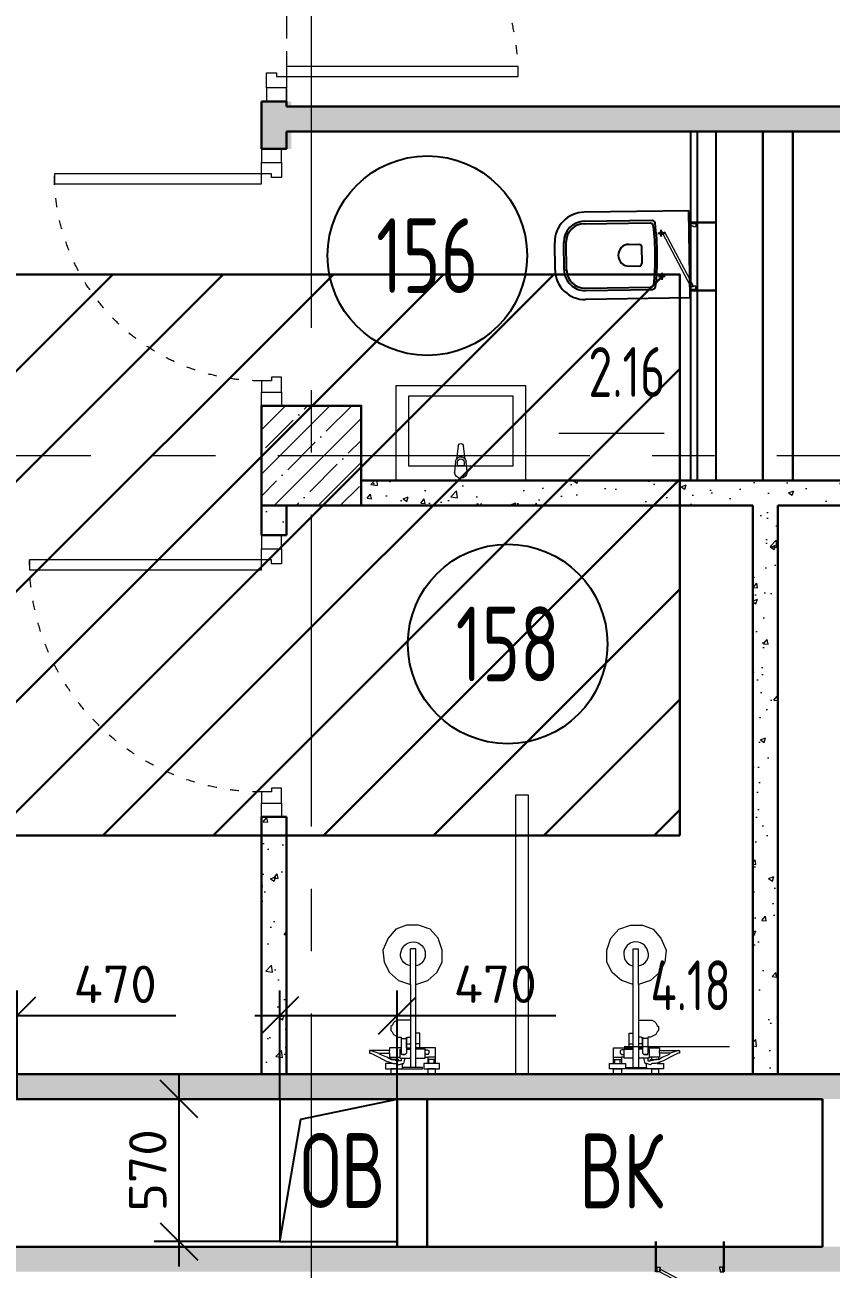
# Model space of a CAD drawing. Header units: millimetres. Extents: x -8417289 to 9420486, y 0 to 208205.
# Drawn here: x -195382 to -192150, y 121338 to 126328 of the extents above; entities that cross this region are included whole.
import ezdxf
from ezdxf import colors
from ezdxf.entities.mleader import LeaderData, LeaderLine
from ezdxf.enums import TextEntityAlignment as Align
from ezdxf.math import Vec2, Vec3

# ---------------------------------------------------------------- set-up
doc = ezdxf.new("R2010")
doc.units = ezdxf.units.MM
doc.header["$MEASUREMENT"] = 0
doc.set_wipeout_variables(frame=1)
for name, pattern in [('ACAD_ISO03W100', [30, 12, -18]), ('ADSK_Штриховая_ш2 п1', [3, 2, -1]), ('CENTER', [2, 1.25, -0.25, 0.25, -0.25])]:
    doc.linetypes.add(name, pattern=pattern)
doc.layers.get('0').update_dxf_attribs({"color": 250, "lineweight": 9})
for name, color, linetype, lineweight in [('_АР ТЕКСТ', 250, 'Continuous', 25), ('АР_Двери', 175, 'Continuous', 18), ('АР_Колонны', 250, 'Continuous', 30), ('АР_Колонны Штрих', 250, 'Continuous', 5), ('АР_Маркер экспликации', 239, 'Continuous', 13), ('АР_Номер помещения', 1, 'Continuous', 25), ('АР_Оси', 195, 'Continuous', 9), ('АР_Отметки', 250, 'Continuous', 15), ('АР_Перегородки газоблок', 165, 'Continuous', 30), ('АР_Перегородки газоблок_Штрих', 165, 'Continuous', 5), ('АР_Перегородки кирпич', 244, 'Continuous', 30), ('АР_Перегородки сантехнические', 216, 'Continuous', 9), ('АР_Помещения_площадь', 19, 'Continuous', 9), ('АР_тонкая линия', 250, 'Continuous', 0), ('Эвакуация', 7, 'Continuous', 9)]:
    doc.layers.add(name, color=color, linetype=linetype, lineweight=lineweight)
for name, color, linetype in [('АР_Отверстия', 251, 'Continuous'), ('М_проемы ОВ нч', 210, 'Continuous'), ('ТХ_сантехника', 253, 'Continuous')]:
    doc.layers.add(name, color=color, linetype=linetype)
doc.layers.add('АРМИРОВАНИЕ', color=7, linetype='Continuous', lineweight=30, true_color=0xf57a00)
doc.styles.add('ICOCPEUR', font='isocpeur.TTF')
doc.styles.add('ISOCPEUR', font='isocpeur.TTF', dxfattribs={"width": 0.7})
doc.styles.add('RomanS', font='romans.shx')
doc.styles.get("Standard").update_dxf_attribs({"font": 'isocpeur.TTF', "width": 0.7})
doc.dimstyles.new('Тимур', dxfattribs={"dimscale": 100, "dimtxt": 250, "dimasz": 1.5, "dimexe": 1, "dimexo": 0, "dimgap": 0.5, "dimtad": 1, "dimdec": 0, "dimrnd": 10, "dimzin": 12, "dimdsep": 46, "dimtxsty": 'RomanS', "dimblk1": 'OBLIQUE', "dimblk2": 'OBLIQUE', "dimsah": 1, "dimcen": 3, "dimdle": 1, "dimclrd": 256, "dimclre": 256, "dimclrt": 256, "dimadec": 0, "dimazin": 0, "dimtfac": 0.666667, "dimtdec": 0, "dimtmove": 0, "dimatfit": 3, "dimldrblk": 'OBLIQUE', "dimfxl": 1, "dimtvp": 1, "dimtolj": 1, "dimtzin": 12, "dimlwd": -1, "dimlwe": -1, "dimarcsym": 0})
pattern_1 = [(50, (-20, 0), (215.17805, -18.82564), [22.5, -247.5]), (355, (-20, 0), (-41.6254, 225.65764), [18, -198]), (100.45144, (-2.07, -1.57), (173.55265, 206.832), [19.12206, -210.34263]), (46.1842, (-20, 60), (320.1724, -49.65578), [33.75, -371.25]), (96.63564, (6.68, 55.86), (280.3986, 292.2356), [28.6831, -315.51413]), (351.18416, (-20, 60), (280.3986, 292.2356), [27, -297]), (21, (10, 45), (179.07212, -120.78567), [22.5, -247.5]), (326, (10, 45), (72.9946, 217.54501), [18, -198]), (71.45144, (24.92, 34.93), (252.06671, 96.75935), [19.12206, -210.34263]), (37.5, (-20, 0), (3.647957, 99.868156), [0, -195.6, 0, -201, 0, -198.75]), (7.5, (-20, 0), (78.92086, 118.323514), [0, -114.6, 0, -191.1, 0, -75.75]), (327.5, (-86.9, 0), (160.14673, -6.766462), [0, -75, 0, -234, 0, -310.5]), (317.5, (-116.9, 0), (174.95585, 30.031495), [0, -97.5, 0, -155.4, 0, -220.5])]
pattern_2 = [(50, (0, 0), (215.17805, -18.82564), [22.5, -247.5]), (355, (0, 0), (-41.6254, 225.65764), [18, -198]), (100.45144, (17.93, -1.57), (173.55265, 206.832), [19.12206, -210.34263]), (46.1842, (0, 60), (320.1724, -49.65578), [33.75, -371.25]), (96.63564, (26.68, 55.86), (280.3986, 292.2356), [28.6831, -315.51413]), (351.18416, (0, 60), (280.3986, 292.2356), [27, -297]), (21, (30, 45), (179.07212, -120.78567), [22.5, -247.5]), (326, (30, 45), (72.9946, 217.54501), [18, -198]), (71.45144, (44.92, 34.93), (252.06671, 96.75935), [19.12206, -210.34263]), (37.5, (0, 0), (3.647957, 99.868156), [0, -195.6, 0, -201, 0, -198.75]), (7.5, (0, 0), (78.92086, 118.323514), [0, -114.6, 0, -191.1, 0, -75.75]), (327.5, (-66.9, 0), (160.14673, -6.766462), [0, -75, 0, -234, 0, -310.5]), (317.5, (-96.9, 0), (174.95585, 30.031495), [0, -97.5, 0, -155.4, 0, -220.5])]

# ---------------------------------------------------------------- blocks, each defined once
blk = doc.blocks.new('*U972')
for points in [[(-55, -80), (-55, 0), (-115, 0), (-115, -40), (-100, -40), (-100, -80), (-55, -80)], [(0, 0), (0, -80), (-55, -80), (-55, 0), (0, 0)], [(-1130, 0), (-1130, -80), (-1075, -80), (-1075, 0), (-1130, 0)], [(-1075, -80), (-1075, 0), (-1015, 0), (-1015, -40), (-1030, -40), (-1030, -80), (-1075, -80)]]:
    blk.add_lwpolyline(points)
blk.add_lwpolyline([(-100, -80), (-100, -1010), (-140, -1010), (-140, -80)], close=True)
at = {"linetype": 'ACAD_ISO03W100', "ltscale": 3}
blk.add_arc((-100, -80), 930, 180, 270, dxfattribs=at)
blk = doc.blocks.new('*U977')
for points in [[(-55, -80), (-55, 0), (-115, 0), (-115, -40), (-100, -40), (-100, -80), (-55, -80)], [(0, 0), (0, -80), (-55, -80), (-55, 0), (0, 0)], [(-1030, 0), (-1030, -80), (-975, -80), (-975, 0), (-1030, 0)], [(-975, -80), (-975, 0), (-915, 0), (-915, -40), (-930, -40), (-930, -80), (-975, -80)]]:
    blk.add_lwpolyline(points)
blk.add_lwpolyline([(-100, -80), (-100, -910), (-140, -910), (-140, -80)], close=True)
at = {"linetype": 'ACAD_ISO03W100', "ltscale": 3}
blk.add_arc((-100, -80), 830, 180, 270, dxfattribs=at)
blk = doc.blocks.new('*U974')
for points in [[(0, 0), (0, -80), (55, -80), (55, 0), (0, 0)], [(55, -80), (55, 0), (115, 0), (115, -40), (100, -40), (100, -80), (55, -80)], [(1075, -80), (1075, 0), (1015, 0), (1015, -40), (1030, -40), (1030, -80), (1075, -80)], [(1130, 0), (1130, -80), (1075, -80), (1075, 0), (1130, 0)]]:
    blk.add_lwpolyline(points)
blk.add_lwpolyline([(100, -80), (100, -1010), (140, -1010), (140, -80)], close=True)
at = {"linetype": 'ACAD_ISO03W100', "ltscale": 3}
blk.add_arc((100, -80), 930, 270, 0, dxfattribs=at)
blk = doc.blocks.new('*U101')
at = {"layer": 'АР_Номер помещения', "color": 7}
blk.add_circle((-513.5, -1398.4), 400, dxfattribs=at)
at = {"layer": 'АР_Помещения_площадь', "color": 7}
blk.add_line((375.9, -3013.9), (-46.5, -3013.9), dxfattribs=at)
at = {"color": 7, "style": 'ISOCPEUR', "width": 0.7, "flags": 1}
blk.add_attdef('КАТЕГОРИЯ', (-499.2, -2092.2), '', height=250, dxfattribs=at)
at = {"layer": 'АР_Номер помещения', "color": 7, "style": 'ISOCPEUR', "width": 0.7}
blk.add_attdef('НОМЕР_ПОМЕЩЕНИЯ', text='', height=300, dxfattribs=at).set_placement((-513.5, -1398.4), align=Align.MIDDLE_CENTER)
at = {"layer": 'АР_Помещения_площадь', "color": 7, "lineweight": 30, "width": 0.7, "flags": 104}
blk.add_attdef('ИМЯ_ПОМЕЩЕНИЯ', text='', height=100, dxfattribs=at).set_placement((157.6, 1217.1), align=Align.MIDDLE_CENTER)
at = {"layer": 'АР_Помещения_площадь', "color": 7, "style": 'ISOCPEUR', "width": 0.7}
blk.add_attdef('ПЛОЩАДЬ_ПОМЕЩЕНИЯ', text='', height=200, dxfattribs=at).set_placement((380.8, -2767.4), align=Align.MIDDLE_RIGHT)
blk = doc.blocks.new('*U47')
at = {"layer": 'АР_Номер помещения', "color": 7}
blk.add_circle((-6996.1, -2946), 400, dxfattribs=at)
at = {"layer": 'АР_Помещения_площадь', "color": 7}
blk.add_line((-6046.8, -3659.2), (-6469.2, -3659.2), dxfattribs=at)
at = {"color": 7, "style": 'ISOCPEUR', "width": 0.7, "flags": 1}
blk.add_attdef('КАТЕГОРИЯ', (-499.2, -2092.2), '', height=250, dxfattribs=at)
at = {"layer": 'АР_Номер помещения', "color": 7, "style": 'ISOCPEUR', "width": 0.7}
blk.add_attdef('НОМЕР_ПОМЕЩЕНИЯ', text='', height=300, dxfattribs=at).set_placement((-6996.1, -2946), align=Align.MIDDLE_CENTER)
at = {"layer": 'АР_Помещения_площадь', "color": 7, "lineweight": 30, "width": 0.7, "flags": 104}
blk.add_attdef('ИМЯ_ПОМЕЩЕНИЯ', text='', height=100, dxfattribs=at).set_placement((157.6, 1217.1), align=Align.MIDDLE_CENTER)
at = {"layer": 'АР_Помещения_площадь', "color": 7, "style": 'ISOCPEUR', "width": 0.7}
blk.add_attdef('ПЛОЩАДЬ_ПОМЕЩЕНИЯ', text='', height=200, dxfattribs=at).set_placement((-6042, -3412.7), align=Align.MIDDLE_RIGHT)
blk = doc.blocks.new('унитаз поликлиники')
for p, q in [((0, 175), (0, -175)), ((0, 175), (420, 175)), ((112.4, 73.1), (112.4, 100.2)), ((420, 138.7), (149.6, 138.7)), ((420, 129), (156.8, 128.7)), ((125.6, 86.7), (99.5, 86.7)), ((494, 57.1), (494, -57.1)), ((504, 55), (504, -55)), ((540, 55), (540, -55)), ((191.9, -33.7), (191.9, 33.7)), ((242.4, 43.7), (201.9, 43.7)), ((242.4, -43.7), (201.9, -43.7)), ((125.5, -86.5), (99.4, -86.5)), ((112.3, -73), (112.3, -100.1)), ((420, -139), (147.9, -138.7)), ((420, -129), (155.2, -128.7)), ((0, -175), (420, -175))]:
    blk.add_line(p, q)
for centre, radius, start, end in [((420, 55), 120, 0, 90), ((420.5, 55.2), 83.5, 359.8619, 90.3335), ((420, 55), 74, 0, 90), ((242.4, 0), 43.7, 270, 90), ((420, -55), 120, 270, 0), ((420, -55), 84, 270, 0), ((420, -55), 74, 270, 358.4018)]:
    blk.add_arc(centre, radius, start, end)
at = {"extrusion": (0, 0, -1)}
for centre, major_axis, ratio, start_param, end_param in [((1158.1, 0), (-731, -726.4), 0.993775, 0.659849, 0.910919), ((984.1, 0), (-23.4, -941.4), 0.89728, 1.422258, 1.677847), ((149.5, 127.3), (-5.6, -10.5), 0.821373, 1.269211, 2.570669), ((154.4, 119.8), (-5.61, -7.72), 0.798093, 1.232924, 2.686723), ((112.4, 86.8), (3.55, 3.55), 1, 5.504025, 11.78721), ((201.9, -33.5), (4.12, -9.49), 0.964797, 0.42926, 1.943413), ((147.9, -127.5), (5.4, -10.4), 0.836443, 0.56114, 1.877577), ((155.2, -117.5), (5.3, -10.4), 0.842984, 0.549902, 1.8819)]:
    blk.add_ellipse(centre, major_axis=major_axis, ratio=ratio, start_param=start_param, end_param=end_param, dxfattribs=at)
for centre, major_axis, ratio, start_param, end_param in [((201.9, 33.5), (4.12, 9.49), 0.964797, 0.42926, 1.943413), ((112.3, -86.6), (3.54, -3.55), 1, 5.504025, 11.78721)]:
    blk.add_ellipse(centre, major_axis=major_axis, ratio=ratio, start_param=start_param, end_param=end_param)
blk = doc.blocks.new('Из_буфера15266')
at = {"lineweight": 0, "ltscale": 100, "transparency": 33554687}
for points in [[(-13.2, -338.7), (-60.9, -354.5), (-97.9, -386.3), (-119.1, -428.6), (-119.1, -476.2), (-103.2, -523.9), (-71.4, -560.9), (-23.8, -576.8), (23.8, -576.8), (66.1, -560.9), (97.9, -523.9), (119.1, -476.2), (113.8, -428.6), (92.6, -386.3), (55.6, -354.5), (7.9, -338.7), (7.9, -195.8), (23.8, -195.8), (34.4, -195.8), (50.3, -195.8), (60.9, -195.8), (71.4, -190.5), (76.7, -185.2), (82, -174.6), (87.3, -169.3), (87.3, -158.7), (87.3, -153.5), (82, -148.2), (82, -148.2), (76.7, -137.6), (76.7, -137.6), (66.1, -132.3), (55.6, -127), (50.3, -127), (45, -127), (45, -105.8), (45, -84.7), (92.6, -84.7), (92.6, -74.1), (166.7, -74.1), (172, -74.1), (172, -68.8), (172, -63.5), (166.7, -63.5), (156.1, -58.2), (134.9, -47.6), (108.5, -31.7), (92.6, -26.5), (92.6, -21.2), (108.5, -21.2), (108.5, 0), (39.7, 0), (39.7, -21.2), (39.7, -21.2), (39.7, -21.2), (34.4, -21.2), (34.4, -21.2), (29.1, -42.3), (7.9, -42.3), (7.9, -5.3), (39.7, -5.3), (39.7, 0), (-39.7, 0), (-39.7, -5.3), (-13.2, -5.3), (-13.2, -42.3), (-50.3, -42.3), (-50.3, -47.6), (-60.9, -47.6), (-60.9, -37), (-60.9, -37), (-60.9, -21.2), (-45, -21.2), (-45, 0), (-108.5, 0), (-108.5, -21.2), (-92.6, -21.2), (-92.6, -37), (-92.6, -37), (-92.6, -47.6), (-92.6, -47.6), (-92.6, -84.7), (-29.1, -84.7)], [(-92.6, -21.2), (-60.9, -21.2)], [(-92.6, -37), (-60.9, -37)], [(-92.6, -47.6), (-60.9, -47.6)], [(-87.3, -21.2), (-87.3, -37)], [(-66.1, -21.2), (-66.1, -37)], [(-50.3, -47.6), (-50.3, -79.4)], [(-13.2, -5.3), (7.9, -5.3)], [(-13.2, -42.3), (-13.2, -142.9)], [(7.9, -195.8), (7.9, -42.3)], [(45, -42.3), (29.1, -42.3)], [(55.6, -15.9), (39.7, -21.2)], [(50.3, -47.6), (50.3, -47.6)], [(50.3, -52.9), (50.3, -47.6)], [(50.3, -79.4), (50.3, -47.6)], [(55.6, -15.9), (55.6, -15.9)], [(60.9, -21.2), (55.6, -15.9)], [(55.6, -31.7), (55.6, -31.7)], [(76.7, -37), (55.6, -31.7)], [(92.6, -26.5), (76.7, -21.2), (60.9, -21.2)], [(60.9, -37), (66.1, -37), (82, -37), (82, -37)], [(87.3, -47.6), (60.9, -47.6)], [(66.1, -31.7), (66.1, -37)], [(87.3, -37), (76.7, -37)], [(82, -21.2), (92.6, -21.2)], [(-50.3, -79.4), (-13.2, -79.4)], [(-29.1, -84.7), (-29.1, -142.9), (-23.8, -142.9), (-23.8, -142.9), (-23.8, -142.9), (-18.5, -142.9), (-13.2, -142.9), (-13.2, -142.9), (-13.2, -338.7)], [(-29.1, -84.7), (-13.2, -84.7)], [(23.8, -79.4), (7.9, -79.4)], [(23.8, -84.7), (7.9, -84.7)], [(23.8, -63.5), (23.8, -63.5), (23.8, -63.5), (29.1, -58.2), (29.1, -58.2), (29.1, -58.2), (29.1, -58.2), (34.4, -58.2), (39.7, -58.2), (39.7, -58.2), (39.7, -58.2), (39.7, -58.2), (45, -58.2), (45, -63.5), (45, -63.5)], [(23.8, -105.8), (23.8, -63.5)], [(23.8, -84.7), (23.8, -127)], [(34.4, -58.2), (29.1, -58.2)], [(34.4, -58.2), (34.4, -58.2)], [(39.7, -58.2), (34.4, -58.2)], [(39.7, -58.2), (39.7, -58.2)], [(45, -63.5), (45, -63.5)], [(45, -84.7), (45, -63.5)], [(50.3, -79.4), (45, -79.4)], [(50.3, -58.2), (50.3, -52.9)], [(92.6, -63.5), (92.6, -74.1)], [(166.7, -74.1), (150.8, -68.8), (134.9, -63.5)], [(166.7, -74.1), (166.7, -74.1)], [(-29.1, -100.5), (-13.2, -100.5)], [(23.8, -100.5), (7.9, -100.5)], [(13.2, -127), (7.9, -127)], [(18.5, -127), (13.2, -127)], [(23.8, -121.7), (18.5, -127)], [(23.8, -127), (23.8, -105.8)], [(45, -121.7), (34.4, -121.7), (23.8, -121.7)], [(45, -127), (45, -121.7)], [(-13.2, -338.7), (-13.2, -481.5)], [(7.9, -338.7), (7.9, -481.5)], [(-13.2, -481.5), (7.9, -481.5)]]:
    blk.add_lwpolyline(points, dxfattribs=at)
for points in [[(-92.6, 0), (-60.9, 0), (-60.9, 21.2), (-92.6, 21.2)], [(60.9, 0), (87.3, 0), (87.3, 21.2), (60.9, 21.2)], [(39.7, -21.2), (39.7, -21.2)], [(50.3, -42.3), (45, -42.3), (45, -31.7), (55.6, -31.7), (55.6, -31.7), (55.6, -37), (60.8, -37), (60.8, -47.6), (50.3, -47.6)], [(87.3, -47.6), (87.3, -37), (103.2, -47.6), (129.6, -58.2), (134.9, -63.5), (92.6, -63.5), (92.6, -47.6)]]:
    blk.add_lwpolyline(points, close=True, dxfattribs=at)
for points, knots in [([(-50.3, -74.1), (-55.6, -79.4), (-60.9, -74.1), (-66.1, -74.1), (-66.1, -68.8), (-66.1, -63.5), (-60.9, -58.2), (-55.6, -58.2), (-55.6, -58.2), (-50.3, -58.2)], [0, 0, 0, 0, 1, 1, 1, 2, 2, 2, 3, 3, 3, 3]), ([(7.9, -412.7), (34.4, -418), (55.6, -444.5), (45, -471), (39.7, -497.4), (13.2, -513.3), (-13.2, -508), (-39.7, -502.7), (-55.6, -476.2), (-50.3, -449.8), (-45, -428.6), (-34.4, -418), (-13.2, -412.7)], [0, 0, 0, 0, 1, 1, 1, 2, 2, 2, 3, 3, 3, 4, 4, 4, 4])]:
    blk.add_open_spline(points, degree=3, knots=knots, dxfattribs=at)
blk = doc.blocks.new('Из_буфера27431')
at = {"linetype": 'Continuous', "lineweight": 5}
for p, q in [((-138.5, 11.1), (-85.6, 17.7)), ((-138.5, 11.1), (-85.6, 17.7)), ((-76.1, 21), (-34.1, 25)), ((-76.1, 21), (-34.1, 25)), ((-59, 13.6), (-73.9, 13.6)), ((-59, 13.6), (-73.9, 13.6)), ((-59, -13.6), (-59, 13.6)), ((-59, -13.6), (-59, 13.6)), ((-85.6, -17.7), (-138.5, -11.1)), ((-85.6, -17.7), (-138.5, -11.1)), ((-34.1, -25), (-76.1, -21)), ((-34.1, -25), (-76.1, -21)), ((-73.9, -13.6), (-59, -13.6)), ((-73.9, -13.6), (-59, -13.6))]:
    blk.add_line(p, q, dxfattribs=at)
for points in [[(0, -260), (-380, -260), (-380, 260), (0, 260)], [(-59, -210), (-339.1, -210), (-339.1, 210), (-59, 210)], [(-59, -210), (-339.1, -210), (-339.1, 210), (-59, 210)]]:
    blk.add_lwpolyline(points, close=True, dxfattribs=at)
for centre, radius, start, end in [((-137.1, 0), 11.2, 97.1389, 262.8611), ((-137.1, 0), 11.2, 97.1389, 262.8611), ((-74.2, 0), 21.1, 122.771, 237.229), ((-74.2, 0), 21.1, 122.771, 237.229), ((-73.9, 0), 13.6, 90, 270), ((-73.9, 0), 13.6, 90, 270), ((-74.2, 0), 21.1, 95.1696, 122.771), ((-74.2, 0), 21.1, 95.1696, 122.771), ((-34.1, 0), 25, 270, 90), ((-34.1, 0), 25, 270, 90), ((-74.2, 0), 21.1, 237.229, 264.8304), ((-74.2, 0), 21.1, 237.229, 264.8304)]:
    blk.add_arc(centre, radius, start, end, dxfattribs=at)
blk = doc.blocks.new('_DotSmall')
at = {"color": 0, "linetype": 'ByBlock', "const_width": 0.5}
blk.add_lwpolyline([(-0.0625, 0, 1), (0.0625, 0, 1)], format="xyb", close=True, dxfattribs=at)
blk = doc.blocks.new('*U1365')
at = {"color": 7}
blk.add_wipeout([(-565, 60), (445, 60), (445, -388), (-565, -388)], dxfattribs=at)
for p, q in [((-530, 60), (-565, 60)), ((-550, 60), (-550, -10)), ((-550, -10), (-550, 60)), ((-510, 60), (-530, 60)), ((-510, 20), (-510, 60)), ((-500, 20), (-510, 20)), ((-500, -10), (-500, 20)), ((380, -10), (380, 20)), ((380, 20), (390, 20)), ((390, 20), (390, 60)), ((390, 60), (410, 60)), ((410, 60), (445, 60)), ((430, 60), (430, -10)), ((430, -10), (430, 60)), ((-565, -10), (-530, -10)), ((-530, -10), (-500, -10)), ((410, -10), (380, -10)), ((445, -10), (410, -10))]:
    blk.add_line(p, q)
at = {"lineweight": 30}
for p, q in [((-565, 60), (-565, -388)), ((445, 60), (445, -388))]:
    blk.add_line(p, q, dxfattribs=at)
blk.add_lwpolyline([(389, 60), (370, 25), (-424, 448), (-406, 483)], close=True)
blk = doc.blocks.new('*U1600')
at = {"color": 7}
blk.add_wipeout([(-565, 60), (445, 60), (445, -310), (-565, -310)], dxfattribs=at)
for p, q in [((-530, 60), (-565, 60)), ((-550, 60), (-550, -10)), ((-550, -10), (-550, 60)), ((-510, 60), (-530, 60)), ((-510, 20), (-510, 60)), ((-500, 20), (-510, 20)), ((-500, -10), (-500, 20)), ((380, -10), (380, 20)), ((380, 20), (390, 20)), ((390, 20), (390, 60)), ((390, 60), (410, 60)), ((410, 60), (445, 60)), ((430, 60), (430, -10)), ((430, -10), (430, 60)), ((-565, -10), (-530, -10)), ((-530, -10), (-500, -10)), ((410, -10), (380, -10)), ((445, -10), (410, -10))]:
    blk.add_line(p, q)
at = {"lineweight": 30}
for p, q in [((-565, 60), (-565, -310)), ((445, 60), (445, -310))]:
    blk.add_line(p, q, dxfattribs=at)
blk.add_lwpolyline([(389, 60), (370, 25), (-424, 448), (-406, 483)], close=True)
blk = doc.blocks.new('_Oblique')
at = {"color": 0, "linetype": 'ByBlock', "lineweight": -2}
blk.add_line((-0.5, -0.5), (0.5, 0.5), dxfattribs=at)
blk = doc.blocks.new('*D3238')
at = {"layer": 'М_проемы ОВ нч', "transparency": 16777216}
for p, q in [((-195883.9, 122020.3), (-195883.9, 122455.6)), ((-195412.6, 122020.3), (-195412.6, 122455.6)), ((-195983.9, 122355.6), (-195412.6, 122355.6)), ((-195412.6, 122355.6), (-194776.9, 122355.6))]:
    blk.add_line(p, q, dxfattribs=at)
at = {"layer": 'М_проемы ОВ нч', "linetype": 'ByBlock', "transparency": 16777216, "xscale": 150, "yscale": 150, "zscale": 150, "rotation": 180}
blk.add_blockref('_Oblique', (-195883.9, 122355.6), dxfattribs=at)
at = {"layer": 'М_проемы ОВ нч', "linetype": 'ByBlock', "transparency": 16777216, "xscale": 150, "yscale": 150, "zscale": 150}
blk.add_blockref('_Oblique', (-195412.6, 122355.6), dxfattribs=at)
at = {"layer": 'М_проемы ОВ нч', "linetype": 'ByBlock', "transparency": 16777216, "insert": (-195019.8, 122480.6), "char_height": 150, "attachment_point": 5, "style": 'RomanS'}
blk.add_mtext('\\A1;470', dxfattribs=at)
blk = doc.blocks.new('*D3251')
at = {"layer": 'М_проемы ОВ нч', "transparency": 16777216}
for p, q in [((-194764.2, 121348.9), (-194764.2, 122120.7)), ((-194360.4, 122020.7), (-194864.2, 122020.7)), ((-194360.4, 121448.9), (-194864.2, 121448.9))]:
    blk.add_line(p, q, dxfattribs=at)
at = {"layer": 'М_проемы ОВ нч', "linetype": 'ByBlock', "transparency": 16777216, "xscale": 150, "yscale": 150, "zscale": 150}
for p, rotation in [((-194764.2, 122020.7), 90), ((-194764.2, 121448.9), 270)]:
    blk.add_blockref('_Oblique', p, dxfattribs=dict(at, rotation=rotation))
at = {"layer": 'М_проемы ОВ нч', "linetype": 'ByBlock', "transparency": 16777216, "insert": (-194889.2, 121734.8), "char_height": 150, "attachment_point": 5, "rotation": 90, "style": 'RomanS'}
blk.add_mtext('\\A1;570', dxfattribs=at)
blk = doc.blocks.new('*D3252')
at = {"layer": 'М_проемы ОВ нч', "transparency": 16777216}
for p, q in [((-194360.4, 122020.7), (-194360.4, 122456)), ((-193889.1, 122020.7), (-193889.1, 122456)), ((-194460.4, 122356), (-193889.1, 122356)), ((-193889.1, 122356), (-193253.4, 122356))]:
    blk.add_line(p, q, dxfattribs=at)
at = {"layer": 'М_проемы ОВ нч', "linetype": 'ByBlock', "transparency": 16777216, "xscale": 150, "yscale": 150, "zscale": 150, "rotation": 180}
blk.add_blockref('_Oblique', (-194360.4, 122356), dxfattribs=at)
at = {"layer": 'М_проемы ОВ нч', "linetype": 'ByBlock', "transparency": 16777216, "xscale": 150, "yscale": 150, "zscale": 150}
blk.add_blockref('_Oblique', (-193889.1, 122356), dxfattribs=at)
at = {"layer": 'М_проемы ОВ нч', "linetype": 'ByBlock', "transparency": 16777216, "insert": (-193496.3, 122481), "char_height": 150, "attachment_point": 5, "style": 'RomanS'}
blk.add_mtext('\\A1;470', dxfattribs=at)

msp = doc.modelspace()

# ---------------------------------------------------------------- hatches: boundary and pattern name
at = {"layer": 'АР_Колонны Штрих', "ltscale": 100}
h = msp.add_hatch(dxfattribs=at)
h.set_pattern_fill('ANSI35', color=256, scale=500)
h.set_pattern_definition([(45, (-1151486.01, 164672.16), (-88.388348, 88.388348), []), (45, (-1151397.63, 164672.16), (-88.388348, 88.388348), [156.25, -31.25, 0, -31.25])])
h.paths.add_polyline_path([(-194033.9, 124800.7), (-194433.9, 124800.7), (-194433.9, 124400.7), (-194033.9, 124400.7)])
at = {"layer": 'АР_Перегородки газоблок_Штрих', "ltscale": 100}
h = msp.add_hatch(dxfattribs=at)
h.set_pattern_fill('AR-CONC', color=256, scale=30)
h.set_pattern_definition(pattern_2)
h.paths.add_polyline_path([(-192463.9, 124400.7), (-192463.9, 122140.3), (-192363.9, 122140.3), (-192363.9, 124400.7), (-190513.9, 124400.7), (-190513.9, 124500.7), (-192136.1, 124500.7), (-192136.1, 124504.8), (-192236.1, 124504.8), (-192236.1, 124500.7), (-192536.8, 124500.7), (-192536.8, 124499.9), (-192636.8, 124499.9), (-192636.8, 124500.7), (-194033.9, 124500.7), (-194033.9, 124400.7)])
h = msp.add_hatch(dxfattribs=at)
h.set_pattern_fill('AR-CONC', color=256, scale=30)
h.set_pattern_definition(pattern_1)
h.paths.add_polyline_path([(-194333.9, 124400.7), (-194453.9, 124400.7), (-194453.9, 124282.4), (-194333.9, 124282.4)])
h = msp.add_hatch(dxfattribs=at)
h.set_pattern_fill('AR-CONC', color=256, scale=30)
h.set_pattern_definition(pattern_1)
h.paths.add_polyline_path([(-194333.9, 123152.4), (-194373.9, 123152.4), (-194373.9, 123152.4), (-194433.9, 123152.4), (-194433.9, 122140.3), (-194333.9, 122140.3)])

# ---------------------------------------------------------------- linework, layer by layer
at = {"layer": 'АР_Колонны', "ltscale": 100}
msp.add_lwpolyline([(-194433.9, 124800.7), (-194033.9, 124800.7), (-194033.9, 124400.7), (-194433.9, 124400.7)], close=True, dxfattribs=at)
at = {"layer": 'АР_Оси', "linetype": 'CENTER', "ltscale": 1000}
for p, q in [((-194233.9, 134363.2), (-194233.9, 78630.8)), ((-224367.6, 124600.7), (-141189.2, 124600.7)), ((-224367.6, 124600.7), (-141189.2, 124600.7))]:
    msp.add_line(p, q, dxfattribs=at)
at = {"layer": 'АР_Перегородки газоблок', "ltscale": 100}
for points in [[(-194433.9, 126020.8), (-194333.9, 126020.8)], [(-194433.9, 126020.8), (-194433.9, 125830.7)], [(-194333.9, 126020.8), (-194333.9, 126000.9)], [(-190513.9, 125900.9), (-194333.9, 125900.9)], [(-194333.9, 125900.9), (-194333.9, 125830.7)], [(-194333.9, 125830.7), (-194433.9, 125830.7)], [(-194033.9, 124500.7), (-192363.9, 124500.7)], [(-192363.9, 124500.7), (-190513.9, 124500.7)], [(-194433.9, 124400.7), (-194433.9, 124282.4)], [(-194333.9, 124400.7), (-194333.9, 124282.4)], [(-192463.9, 124400.7), (-194033.9, 124400.7)], [(-192463.9, 122120.3), (-192463.9, 124400.7)], [(-192363.9, 124400.7), (-192363.9, 122120.3)], [(-190513.9, 124400.7), (-192363.9, 124400.7)], [(-194333.9, 124282.4), (-194433.9, 124282.4)], [(-197383.9, 122120.3), (-190513.9, 122120.3), (-190513.9, 123152.4)], [(-194433.9, 123152.4), (-194433.9, 122120.3)], [(-194433.9, 123152.4), (-194333.9, 123152.4)], [(-194333.9, 123152.4), (-194333.9, 122120.3)], [(-196904.3, 122120.3), (-194433.9, 122120.3)], [(-194333.9, 122120.3), (-190513.9, 122120.4)], [(-192183.9, 122020.3), (-195903.9, 122020.3)], [(-193889.1, 121428.5), (-193889.1, 122020.3)], [(-193769.1, 122020.3), (-193769.1, 121428.5)], [(-192183.9, 121428.5), (-192183.9, 122020.3)], [(-195903.9, 121428.5), (-192912.5, 121428.5)]]:
    msp.add_lwpolyline(points, dxfattribs=at)
at = {"layer": 'АР_Перегородки кирпич', "lineweight": 30, "ltscale": 100}
msp.add_lwpolyline([(-192423.9, 125900.9), (-192303.9, 125900.9), (-192303.9, 124500.7), (-192423.9, 124500.7)], close=True, dxfattribs=at)
at = {"layer": 'АР_Перегородки сантехнические', "lineweight": 0}
msp.add_lwpolyline([(-193413.9, 123241), (-193363.9, 123241), (-193363.9, 122120.3), (-193413.9, 122120.3)], close=True, dxfattribs=at)
at = {"layer": 'АР_тонкая линия', "linetype": 'ADSK_Штриховая_ш2 п1', "ltscale": 50}
msp.add_line((-194333.9, 127123.3), (-194333.9, 126000.9), dxfattribs=at)
at = {"layer": 'М_проемы ОВ нч', "color": 1, "linetype": 'ByBlock'}
msp.add_lwpolyline([(-194360.4, 121448.9), (-193889.1, 121448.9), (-193889.1, 122020.7), (-194360.4, 122020.7)], close=True, dxfattribs=at)
msp.add_lwpolyline([(-194360.4, 121448.9), (-194276.3, 121940.1), (-193889.1, 122020.7)], dxfattribs=at)
at = {"layer": 'Эвакуация', "lineweight": 18}
msp.add_line((-193933.4, 122018), (-193889.1, 122020.7), dxfattribs=at)

# ---------------------------------------------------------------- block references
at = {"layer": 'АР_Двери', "rotation": 90.00000000000001}
msp.add_blockref('*U974', (-194413.9, 126020.8), dxfattribs=at)
at = {"layer": 'АР_Двери', "xscale": -1, "rotation": 270}
for name, p in [('*U977', (-194353.9, 125830.7)), ('*U972', (-194353.9, 124282.4))]:
    msp.add_blockref(name, p, dxfattribs=at)
at = {"layer": 'АР_Двери', "yscale": 0.2701273999331003, "zscale": 0.2701273999331003}
for name, p, xscale, rotation in [('*U1600', (-192695.6, 125382.7), -0.2701273999331003, 89.99771929390577), ('*U1365', (-192733.1, 121343.8), 0.2701273999331003, 180.0022807060942)]:
    msp.add_blockref(name, p, dxfattribs=dict(at, xscale=xscale, rotation=rotation))
at = {"layer": 'АР_Маркер экспликации'}
ref = msp.add_blockref('*U101', (-192933, 125243.8), dxfattribs=at)
ref.add_attrib('НОМЕР_ПОМЕЩЕНИЯ', '158', dxfattribs={"layer": 'АР_Номер помещения', "color": 7, "height": 300, "style": 'ISOCPEUR', "width": 0.7}).set_placement((-193446.5, 123845.4), align=Align.MIDDLE_CENTER)
ref.add_attrib('ПЛОЩАДЬ_ПОМЕЩЕНИЯ', '4.18', dxfattribs={"layer": 'АР_Помещения_площадь', "color": 7, "height": 200, "style": 'ISOCPEUR', "width": 0.7}).set_placement((-192552.2, 122476.4), align=Align.MIDDLE_RIGHT)
at = {"layer": 'ТХ_сантехника', "ltscale": 100, "xscale": -1}
for name, p, rotation in [('Из_буфера27431', (-193634.4, 124500.7), 90), ('Из_буфера15266', (-192929.9, 122141.5), 180)]:
    msp.add_blockref(name, p, dxfattribs=dict(at, rotation=rotation))
at = {"layer": 'ТХ_сантехника', "ltscale": 100, "rotation": 180}
msp.add_blockref('Из_буфера15266', (-193828.2, 122141.5), dxfattribs=at)

# ---------------------------------------------------------------- texts
at = {"layer": 'АР_Отверстия', "ltscale": 100, "char_height": 300, "attachment_point": 5, "line_spacing_factor": 0.7, "style": 'ICOCPEUR'}
for s, insert in [('\\A1;{\\W0.7;ОВ}', (-194108.8, 121733.8)), ('\\A1;{\\W0.7;ВК}', (-192991.1, 121731.9))]:
    msp.add_mtext(s, dxfattribs=dict(at, insert=insert))

# ---------------------------------------------------------------- dimensions: what is measured, and where the dimension line sits
at = {"layer": 'М_проемы ОВ нч', "color": 1, "linetype": 'ByBlock'}
for base, p1, p2, picture, middle in [((-195412.6, 122355.6), (-195883.9, 122020.3), (-195412.6, 122020.3), '*D3238', (-195019.8, 122480.6)), ((-193889.1, 122356), (-194360.4, 122020.7), (-193889.1, 122020.7), '*D3252', (-193496.3, 122481))]:
    dim = msp.add_linear_dim(base=base, p1=p1, p2=p2, dimstyle='Тимур', override={"dimtxt": 1.5}, dxfattribs=at)
    dim.commit()
    dim.dimension.update_dxf_attribs({"geometry": picture, "text_midpoint": middle})
dim = msp.add_linear_dim(base=(-194764.2, 122020.7), p1=(-194360.4, 121448.9), p2=(-194360.4, 122020.7), angle=90, dimstyle='Тимур', override={"dimtxt": 1.5}, dxfattribs=at)
dim.commit()
dim.dimension.update_dxf_attribs({"geometry": '*D3251', "text_midpoint": (-194889.2, 121734.8)})

# ---------------------------------------------------------------- next in the draw order: hatches: boundary and pattern name
at = {"layer": 'АР_Перегородки газоблок_Штрих', "ltscale": 100}
h = msp.add_hatch(dxfattribs=at)
h.set_pattern_fill('AR-CONC', color=256, scale=30)
h.set_pattern_definition(pattern_2)
h.paths.add_polyline_path([(-194313.9, 126020.8), (-194433.9, 126020.8), (-194433.9, 125830.7), (-194313.9, 125830.7), (-194313.9, 125900.9), (-190513.9, 125900.9), (-190513.9, 125779.2), (-190393.9, 125779.2), (-190393.9, 125900.9), (-188033.9, 125900.9), (-188033.9, 124400.9), (-187933.9, 124400.5), (-187933.9, 126000.9), (-194313.9, 126000.9)])
h = msp.add_hatch(dxfattribs=at)
h.set_pattern_fill('AR-CONC', color=256, scale=30)
h.set_pattern_definition(pattern_2)
h.paths.add_polyline_path([(-190393.9, 123152.4), (-190513.9, 123152.4), (-190513.9, 122120.3), (-197362.4, 122120.3), (-197362.4, 122020.3), (-190513.9, 122020.3), (-190513.9, 121428.5), (-197383.9, 121428.5), (-197383.9, 121328.5), (-190513.9, 121328.5), (-190513.9, 121322.6), (-190513.9, 121322.6), (-190513.9, 120884.3), (-190513.9, 118520.7), (-190613.2, 118520.7), (-190613.2, 118400.7), (-188433.9, 118400.7), (-188433.9, 118520.7), (-190393.9, 118520.7)])
edge = h.paths.add_edge_path()
edge.add_line((-197363.9, 121105.7), (-197363.9, 121143.3))
edge.add_arc((-197538.8, 121433.3), 338.7, 279.3282, 301.0925, ccw=False)
edge.add_line((-197483.9, 121099.1), (-197483.9, 118520.7))
edge.add_line((-197483.9, 118520.7), (-197633.9, 118520.7))
edge.add_line((-197633.9, 118520.7), (-197633.9, 118400.6))
edge.add_line((-197633.9, 118400.6), (-197265, 118400.6))
edge.add_line((-197265, 118400.6), (-197265, 118520.6))
edge.add_line((-197265, 118520.6), (-197363.9, 118520.7))
edge.add_line((-197363.9, 118520.7), (-197363.9, 121105.7))
h.paths.add_polyline_path([(-187933.9, 123270.7), (-187993.9, 123270.8), (-188033.9, 123270.8), (-188033.9, 121714.3), (-188033.9, 118400.7), (-187933.9, 118400.7), (-187933.9, 121948.5)])
at = {"layer": 'АРМИРОВАНИЕ', "ltscale": 100, "true_color": 0xf8991e}
h = msp.add_hatch(dxfattribs=at)
h.set_pattern_fill('ANSI31', color=30, scale=2500)
h.set_pattern_definition([(45, (-1133231.38, 166910.33), (-220.97087, 220.97087), [])])
h.paths.add_polyline_path([(-192756.7, 123077.8), (-195756.7, 123077.8), (-195756.7, 125327.8), (-192756.7, 125327.8)])

# ---------------------------------------------------------------- next in the draw order: linework, layer by layer
at = {"layer": 'АР_Перегородки газоблок', "ltscale": 100}
for points in [[(-188033.9, 124400.7), (-187933.9, 124400.7), (-187933.9, 126001), (-194333.9, 126000.9)], [(-193188.9, 121428.5), (-192183.9, 121428.5)]]:
    msp.add_lwpolyline(points, dxfattribs=at)
at = {"layer": 'АР_Перегородки газоблок', "color": 0, "lineweight": 25, "ltscale": 100}
for points in [[(-192711.8, 124500.7), (-192711.8, 125901)], [(-192686.8, 125901), (-192686.8, 124500.7)], [(-192611.8, 125901), (-192611.8, 124500.7)]]:
    msp.add_lwpolyline(points, dxfattribs=at)
at = {"layer": 'АРМИРОВАНИЕ', "ltscale": 100}
msp.add_lwpolyline([(-192756.7, 123077.8), (-195756.7, 123077.8), (-195756.7, 125327.8), (-192756.7, 125327.8)], close=True, dxfattribs=at)

# ---------------------------------------------------------------- next in the draw order: block references
at = {"layer": 'АР_Маркер экспликации'}
ref = msp.add_blockref('*U47', (-186772.5, 128348.8), dxfattribs=at)
ref.add_attrib('НОМЕР_ПОМЕЩЕНИЯ', '156', dxfattribs={"layer": 'АР_Номер помещения', "color": 7, "height": 300, "style": 'ISOCPEUR', "width": 0.7}).set_placement((-193768.6, 125402.9), align=Align.MIDDLE_CENTER)
ref.add_attrib('ПЛОЩАДЬ_ПОМЕЩЕНИЯ', '2.16', dxfattribs={"layer": 'АР_Помещения_площадь', "color": 7, "height": 200, "style": 'ISOCPEUR', "width": 0.7}).set_placement((-192814.5, 124936.1), align=Align.MIDDLE_RIGHT)
at = {"layer": 'ТХ_сантехника', "rotation": 180.8645356381789}
msp.add_blockref('унитаз поликлиники', (-192717.3, 125408.1), dxfattribs=at)

# ---------------------------------------------------------------- next in the draw order: leaders
at = {"layer": '_АР ТЕКСТ'}
ml = msp.add_multileader_mtext('Standard', dxfattribs=at)
ml.set_content('{\\W0.8;-2,550}', color=256, style='ISOCPEUR')
ml.set_leader_properties(color=256, linetype='Continuous', lineweight=-1)
ml.set_arrow_properties(name='DOTSMALL')
ml.build(insert=Vec2(0, 0))
ml.multileader.update_dxf_attribs({"has_text_frame": 1, "text_left_attachment_type": 4, "text_right_attachment_type": 4, "dogleg_length": 100, "arrow_head_size": 180})
ctx = ml.context
ctx.base_point, ctx.char_height, ctx.arrow_head_size, ctx.landing_gap_size, ctx.plane_origin = Vec3(-302775.8, 123943.3, -2), 250, 180, 50, Vec3(-302295.5, 121699.2, -2)
ctx.left_attachment, ctx.right_attachment = 4, 4
notes = []
notes.append((ctx, [(0, (0, 0, 0), (0, 0), (1, 0), 1, [])]))
ctx.mtext.insert, ctx.mtext.width, ctx.mtext.defined_height, ctx.mtext.line_spacing_style, ctx.mtext.flow_direction = Vec3(-302725.8, 124276.6, -2), 801.086, 330.7, 2, 5
at = {"layer": 'АР_Отметки'}
ml = msp.add_multileader_mtext('Standard', dxfattribs=at)
ml.set_content('%%P0,000', color=256, style='ISOCPEUR')
ml.set_leader_properties(color=256, linetype='Continuous', lineweight=-1)
ml.set_arrow_properties(name='DOTSMALL')
ml.build(insert=Vec2(0, 0))
ml.multileader.update_dxf_attribs({"has_text_frame": 1, "text_left_attachment_type": 4, "text_right_attachment_type": 4, "dogleg_length": 100, "arrow_head_size": 180})
ctx = ml.context
ctx.base_point, ctx.char_height, ctx.arrow_head_size, ctx.landing_gap_size, ctx.plane_origin = Vec3(-195860.6, 128720.7, -0.2), 250, 180, 50, Vec3(-198931.7, 127131.2, -0.2)
ctx.left_attachment, ctx.right_attachment = 4, 4
notes.append((ctx, [(0, (0, 0, 0), (0, 0), (1, 0), 1, [])]))
ctx.mtext.insert, ctx.mtext.width, ctx.mtext.line_spacing_style, ctx.mtext.flow_direction = Vec3(-195810.6, 129054.1, -0.2), 852.697, 2, 5
ml = msp.add_multileader_mtext('Standard', dxfattribs=at)
ml.set_content('{\\W0.8;-2,250}', color=256, style='ISOCPEUR')
ml.set_leader_properties(color=256, linetype='Continuous', lineweight=-1)
ml.set_arrow_properties(name='DOTSMALL')
ml.build(insert=Vec2(0, 0))
ml.multileader.update_dxf_attribs({"has_text_frame": 1, "text_left_attachment_type": 4, "text_right_attachment_type": 4, "dogleg_length": 100, "arrow_head_size": 180})
ctx = ml.context
ctx.base_point, ctx.char_height, ctx.arrow_head_size, ctx.landing_gap_size, ctx.plane_origin = Vec3(-297233.6, 128352.9), 250, 180, 50, Vec3(-296855.5, 126878.8)
ctx.left_attachment, ctx.right_attachment = 4, 4
notes.append((ctx, [(0, (0, 0, 0), (0, 0), (1, 0), 1, [])]))
ctx.mtext.insert, ctx.mtext.width, ctx.mtext.defined_height, ctx.mtext.line_spacing_style, ctx.mtext.flow_direction = Vec3(-297183.6, 128686.2), 769.989, 343.9, 2, 5
ml = msp.add_multileader_mtext('Standard', dxfattribs=at)
ml.set_content('0,000', color=256, style='ISOCPEUR')
ml.set_leader_properties(color=256, linetype='Continuous', lineweight=-1)
ml.set_arrow_properties(name='DOTSMALL')
ml.build(insert=Vec2(0, 0))
ml.multileader.update_dxf_attribs({"has_text_frame": 1, "text_left_attachment_type": 4, "text_right_attachment_type": 4, "dogleg_length": 100, "arrow_head_size": 180})
ctx = ml.context
ctx.base_point, ctx.char_height, ctx.arrow_head_size, ctx.landing_gap_size, ctx.plane_origin = Vec3(-202684.2, 121780.9, -0.2), 250, 180, 50, Vec3(-205755.3, 120191.3, -0.2)
ctx.left_attachment, ctx.right_attachment = 4, 4
notes.append((ctx, [(0, (0, 0, 0), (0, 0), (1, 0), 1, [])]))
ctx.mtext.insert, ctx.mtext.width, ctx.mtext.line_spacing_style, ctx.mtext.flow_direction = Vec3(-202634.2, 122114.2, -0.2), 852.697, 2, 5
for ctx, leaders in notes:
    for number, flags, end, landing, length, lines in leaders:
        leader = LeaderData()
        leader.index, (leader.has_last_leader_line, leader.has_dogleg_vector, leader.attachment_direction) = number, flags
        leader.last_leader_point, leader.dogleg_vector, leader.dogleg_length = Vec3(end), Vec3(landing), length
        for number, points, colour, breaks in lines:
            line = LeaderLine()
            line.index, line.vertices, line.color, line.breaks = number, Vec3.list(points), colors.encode_raw_color(colour), breaks
            leader.lines.append(line)
        ctx.leaders.append(leader)

doc.saveas('drawing.dxf')
